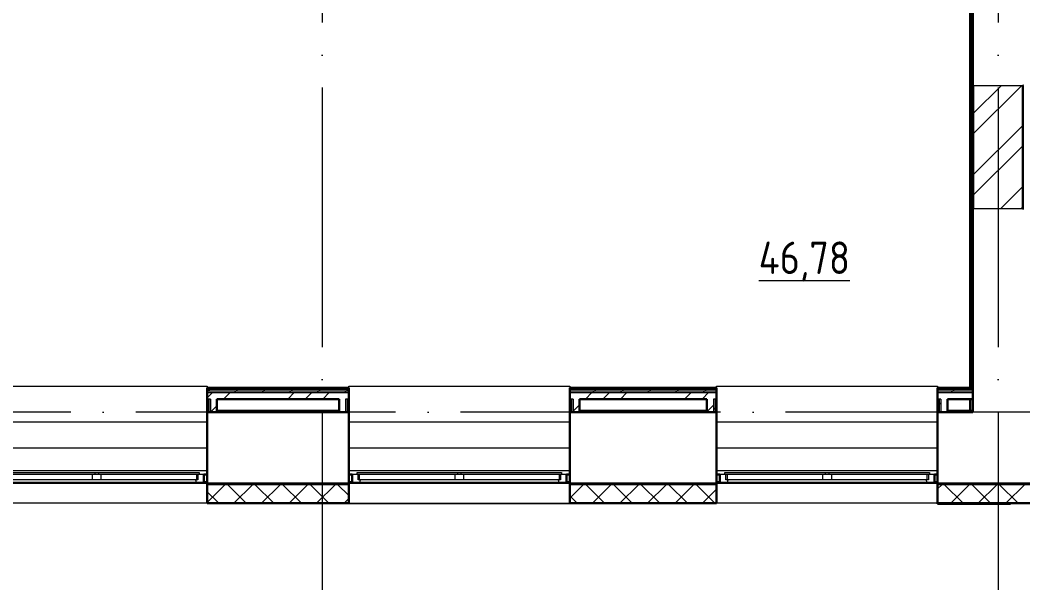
# Model space of a CAD drawing. Header units: millimetres. Extents: x -695119 to 412940, y -249585 to 622758.
# Drawn here: x -11033 to -3316, y 59718 to 64055 of the extents above; entities that cross this region are included whole.
import ezdxf

# ---------------------------------------------------------------- set-up
doc = ezdxf.new("R2010")
doc.units = ezdxf.units.MM
doc.linetypes.add('ADSK_Линия сетки', pattern=[25, 20, -2.5, 0, -2.5])
for name, color, linetype, lineweight in [('_ Окна', 252, 'Continuous', 30), ('Марки помещений', 8, 'Continuous', 20), ('Ограждение', 8, 'Continuous', 9), ('Окна', 252, 'Continuous', 9), ('Оси', 252, 'Continuous', 9), ('Стены внутренние', 252, 'Continuous', 18), ('Стены наружные', 252, 'Continuous', 18), ('Стены штриховка', 7, 'Continuous', 9)]:
    doc.layers.add(name, color=color, linetype=linetype, lineweight=lineweight)
doc.styles.add('GOST Common_3', font='', dxfattribs={"height": 3.5})
doc.styles.get('GOST Common_3').set_extended_font_data('GOST type B')

# ---------------------------------------------------------------- blocks, each defined once
blk = doc.blocks.new('1 этаж')
at = {"layer": '_ Окна', "color": 251, "lineweight": 18, "true_color": 0x636466}
for p, q in [((-54631.8, -20664.7), (-54627.2, -20681.7)), ((-54613.8, -20664.7), (-54625.8, -20664.7)), ((-54613.8, -20623.7), (-54613.8, -20664.7)), ((-54567.8, -20623.7), (-54605.8, -20623.7)), ((-54567.8, -20681.7), (-54567.8, -20623.7)), ((-53389.8, -20623.7), (-53427.8, -20623.7)), ((-53427.8, -20623.7), (-53427.8, -20681.7)), ((-53381.8, -20664.7), (-53381.8, -20623.7)), ((-53369.8, -20664.7), (-53381.8, -20664.7)), ((-53368.4, -20681.7), (-53363.8, -20664.7)), ((-51841.8, -20664.7), (-51837.2, -20681.7)), ((-51823.8, -20664.7), (-51835.8, -20664.7)), ((-51823.8, -20623.7), (-51823.8, -20664.7)), ((-51777.8, -20623.7), (-51815.8, -20623.7)), ((-51777.8, -20681.7), (-51777.8, -20623.7)), ((-50559.8, -20623.7), (-50597.8, -20623.7)), ((-50597.8, -20623.7), (-50597.8, -20681.7)), ((-50551.8, -20664.7), (-50551.8, -20623.7)), ((-50539.8, -20664.7), (-50551.8, -20664.7)), ((-50538.4, -20681.7), (-50533.8, -20664.7)), ((-49011.8, -20664.7), (-49007.2, -20681.7)), ((-48993.8, -20664.7), (-49005.8, -20664.7)), ((-48993.8, -20623.7), (-48993.8, -20664.7)), ((-48947.8, -20623.7), (-48985.8, -20623.7)), ((-48947.8, -20681.7), (-48947.8, -20623.7)), ((-54627.2, -20681.7), (-54567.8, -20681.7)), ((-53427.8, -20681.7), (-53368.4, -20681.7)), ((-51837.2, -20681.7), (-51777.8, -20681.7)), ((-50597.8, -20681.7), (-50538.4, -20681.7)), ((-49007.2, -20681.7), (-48947.8, -20681.7))]:
    blk.add_line(p, q, dxfattribs=at)
at = {"layer": '_ Окна', "color": 251, "true_color": 0x636466}
for p, q in [((-54542.8, -20623.7), (-54567.8, -20623.7)), ((-54567.8, -20623.7), (-54567.8, -20681.7)), ((-53427.8, -20623.7), (-53452.8, -20623.7)), ((-53427.8, -20681.7), (-53427.8, -20623.7)), ((-51752.8, -20623.7), (-51777.8, -20623.7)), ((-51777.8, -20623.7), (-51777.8, -20681.7)), ((-50597.8, -20623.7), (-50622.8, -20623.7)), ((-50597.8, -20681.7), (-50597.8, -20623.7)), ((-48922.8, -20623.7), (-48947.8, -20623.7)), ((-48947.8, -20623.7), (-48947.8, -20681.7)), ((-54567.8, -20681.7), (-54542.8, -20681.7)), ((-53452.8, -20681.7), (-53427.8, -20681.7)), ((-51777.8, -20681.7), (-51752.8, -20681.7)), ((-50622.8, -20681.7), (-50597.8, -20681.7)), ((-48947.8, -20681.7), (-48922.8, -20681.7))]:
    blk.add_line(p, q, dxfattribs=at)
at = {"layer": 'Ограждение', "color": 251, "true_color": 0x636466}
for p, q in [((-48677.8, -16354.9), (-48677.8, -19956.7)), ((-56242.8, -19941.7), (-54542.8, -19941.7)), ((-54542.8, -19941.7), (-54542.8, -19956.7)), ((-53452.8, -19956.7), (-53452.8, -19941.7)), ((-53452.8, -19941.7), (-51752.8, -19941.7)), ((-51752.8, -19941.7), (-51752.8, -19956.7)), ((-50622.8, -19956.7), (-50622.8, -19941.7)), ((-50622.8, -19941.7), (-48922.8, -19941.7)), ((-48922.8, -19941.7), (-48922.8, -19956.7)), ((-48677.8, -20041.7), (-48677.8, -20126.7)), ((-48667.8, -20126.7), (-48667.8, -20041.7)), ((-56242.8, -20216.7), (-54542.8, -20216.7)), ((-53452.8, -20216.7), (-51752.8, -20216.7)), ((-50622.8, -20216.7), (-48922.8, -20216.7)), ((-56242.8, -20416.7), (-54542.8, -20416.7)), ((-53452.8, -20416.7), (-51752.8, -20416.7)), ((-50622.8, -20416.7), (-48922.8, -20416.7)), ((-56242.8, -20591.7), (-54542.8, -20591.7)), ((-53452.8, -20591.7), (-51752.8, -20591.7)), ((-50622.8, -20591.7), (-48922.8, -20591.7))]:
    blk.add_line(p, q, dxfattribs=at)
at = {"layer": 'Окна', "color": 251, "true_color": 0x636466}
for p, q in [((-56179.8, -20606.7), (-55407.8, -20606.7)), ((-55407.8, -20623.7), (-56179.8, -20623.7)), ((-55427.8, -20664.7), (-56159.8, -20664.7)), ((-55427.8, -20623.7), (-55427.8, -20664.7)), ((-55357.8, -20664.7), (-55427.8, -20664.7)), ((-55407.8, -20606.7), (-55377.8, -20606.7)), ((-55407.8, -20606.7), (-55407.8, -20623.7)), ((-55377.8, -20623.7), (-55407.8, -20623.7)), ((-55377.8, -20606.7), (-54605.8, -20606.7)), ((-55377.8, -20623.7), (-55377.8, -20606.7)), ((-54605.8, -20623.7), (-55377.8, -20623.7)), ((-55357.8, -20664.7), (-55357.8, -20623.7)), ((-54625.8, -20664.7), (-55357.8, -20664.7)), ((-54625.8, -20623.7), (-54625.8, -20664.7)), ((-54605.8, -20606.7), (-54605.8, -20623.7)), ((-53389.8, -20606.7), (-52617.8, -20606.7)), ((-53389.8, -20623.7), (-53389.8, -20606.7)), ((-52617.8, -20623.7), (-53389.8, -20623.7)), ((-53369.8, -20664.7), (-53369.8, -20623.7)), ((-52637.8, -20664.7), (-53369.8, -20664.7)), ((-52637.8, -20623.7), (-52637.8, -20664.7)), ((-52567.8, -20664.7), (-52637.8, -20664.7)), ((-52617.8, -20606.7), (-52587.8, -20606.7)), ((-52617.8, -20606.7), (-52617.8, -20623.7)), ((-52587.8, -20623.7), (-52617.8, -20623.7)), ((-52587.8, -20606.7), (-51815.8, -20606.7)), ((-52587.8, -20623.7), (-52587.8, -20606.7)), ((-51815.8, -20623.7), (-52587.8, -20623.7)), ((-52567.8, -20664.7), (-52567.8, -20623.7)), ((-51835.8, -20664.7), (-52567.8, -20664.7)), ((-51835.8, -20623.7), (-51835.8, -20664.7)), ((-51815.8, -20606.7), (-51815.8, -20623.7)), ((-50559.8, -20606.7), (-49787.8, -20606.7)), ((-50559.8, -20623.7), (-50559.8, -20606.7)), ((-49787.8, -20623.7), (-50559.8, -20623.7)), ((-50539.8, -20664.7), (-50539.8, -20623.7)), ((-49807.8, -20664.7), (-50539.8, -20664.7)), ((-49807.8, -20623.7), (-49807.8, -20664.7)), ((-49737.8, -20664.7), (-49807.8, -20664.7)), ((-49787.8, -20606.7), (-49757.8, -20606.7)), ((-49787.8, -20606.7), (-49787.8, -20623.7)), ((-49757.8, -20623.7), (-49787.8, -20623.7)), ((-49757.8, -20606.7), (-48985.8, -20606.7)), ((-49757.8, -20623.7), (-49757.8, -20606.7)), ((-48985.8, -20623.7), (-49757.8, -20623.7)), ((-49737.8, -20664.7), (-49737.8, -20623.7)), ((-49005.8, -20664.7), (-49737.8, -20664.7)), ((-49005.8, -20623.7), (-49005.8, -20664.7)), ((-48985.8, -20606.7), (-48985.8, -20623.7)), ((-56158.4, -20681.7), (-54627.2, -20681.7)), ((-53368.4, -20681.7), (-51837.2, -20681.7)), ((-50538.4, -20681.7), (-49007.2, -20681.7))]:
    blk.add_line(p, q, dxfattribs=at)
at = {"layer": 'Оси', "color": 251, "linetype": 'ADSK_Линия сетки', "ltscale": 100, "true_color": 0x636466}
for p, q in [((-53657.8, -2641.7), (-53657.8, -33767.9)), ((-48457.8, -2641.7), (-48457.8, -33767.9)), ((4409.5, -20141.7), (-72530.1, -20141.7))]:
    blk.add_line(p, q, dxfattribs=at)
at = {"layer": 'Стены внутренние', "color": 251, "lineweight": 30, "true_color": 0x636466}
for p, q in [((-48652.8, -17626.7), (-48647.8, -17626.7)), ((-48267.8, -17626.7), (-48262.8, -17626.7)), ((-48647.8, -18576.7), (-48652.8, -18576.7)), ((-48262.8, -18576.7), (-48267.8, -18576.7)), ((-48652.8, -20041.7), (-48652.8, -20141.7)), ((-54542.8, -20141.7), (-54542.8, -20691.7)), ((-53527.8, -20141.7), (-54467.8, -20141.7)), ((-53452.8, -20691.7), (-53452.8, -20141.7)), ((-51752.8, -20141.7), (-51752.8, -20691.7)), ((-50697.8, -20141.7), (-51677.8, -20141.7)), ((-50622.8, -20691.7), (-50622.8, -20141.7)), ((-48922.8, -20141.7), (-48922.8, -20691.7)), ((-48652.8, -20141.7), (-48847.8, -20141.7)), ((-54542.8, -20691.7), (-53452.8, -20691.7)), ((-54542.8, -20701.7), (-54542.8, -20843.7)), ((-53452.8, -20843.7), (-53452.8, -20701.7)), ((-51752.8, -20691.7), (-50622.8, -20691.7)), ((-51752.8, -20701.7), (-51752.8, -20843.7)), ((-50622.8, -20843.7), (-50622.8, -20701.7)), ((-48922.8, -20691.7), (-47802.8, -20691.7)), ((-48922.8, -20701.7), (-48922.8, -20843.7)), ((-54542.8, -20843.7), (-53452.8, -20843.7)), ((-51752.8, -20843.7), (-50622.8, -20843.7)), ((-48922.8, -20843.7), (-47802.8, -20843.7))]:
    blk.add_line(p, q, dxfattribs=at)
at = {"layer": 'Стены внутренние', "color": 251, "true_color": 0x636466}
for p, q in [((-48647.8, -17626.7), (-48267.8, -17626.7)), ((-48267.8, -18576.7), (-48647.8, -18576.7)), ((-54542.8, -20691.7), (-56242.8, -20691.7)), ((-51752.8, -20691.7), (-53452.8, -20691.7)), ((-48922.8, -20691.7), (-50622.8, -20691.7)), ((-54542.8, -20843.7), (-56242.8, -20843.7)), ((-48922.8, -20843.7), (-50622.8, -20843.7))]:
    blk.add_line(p, q, dxfattribs=at)
at = {"layer": 'Стены внутренние', "color": 251, "linetype": 'Continuous', "lineweight": 9, "true_color": 0x636466}
for p, q in [((-54457, -20841.7), (-54542.8, -20756)), ((-54540.8, -20836.1), (-54406.5, -20701.7)), ((-54244.9, -20841.7), (-54384.9, -20701.7)), ((-54334.3, -20841.7), (-54194.3, -20701.7)), ((-54032.8, -20841.7), (-54172.8, -20701.7)), ((-54122.2, -20841.7), (-53982.2, -20701.7)), ((-53820.6, -20841.7), (-53960.6, -20701.7)), ((-53910.1, -20841.7), (-53770.1, -20701.7)), ((-53608.5, -20841.7), (-53748.5, -20701.7)), ((-53698, -20841.7), (-53558, -20701.7)), ((-53454.8, -20783.3), (-53536.4, -20701.7)), ((-51750.8, -20803.8), (-51648.8, -20701.7)), ((-51487.2, -20841.7), (-51627.2, -20701.7)), ((-51576.6, -20841.7), (-51436.6, -20701.7)), ((-51275, -20841.7), (-51415, -20701.7)), ((-51364.5, -20841.7), (-51224.5, -20701.7)), ((-51062.9, -20841.7), (-51202.9, -20701.7)), ((-51152.4, -20841.7), (-51012.4, -20701.7)), ((-50850.8, -20841.7), (-50990.8, -20701.7)), ((-50940.2, -20841.7), (-50800.2, -20701.7)), ((-50638.7, -20841.7), (-50778.7, -20701.7)), ((-50728.1, -20841.7), (-50622.8, -20736.4)), ((-48922.8, -20733.5), (-48891, -20701.7)), ((-48729.5, -20841.7), (-48869.5, -20701.7)), ((-48818.9, -20841.7), (-48678.9, -20701.7)), ((-48517.3, -20841.7), (-48657.3, -20701.7)), ((-48606.8, -20841.7), (-48466.8, -20701.7)), ((-48305.2, -20841.7), (-48445.2, -20701.7)), ((-48394.7, -20841.7), (-48254.7, -20701.7)), ((-53485.8, -20841.7), (-53454.8, -20810.7)), ((-51699.3, -20841.7), (-51750.8, -20790.2)), ((-53774.9, -20841.7), (-53776, -20843.7)), ((-51525.1, -20843.7), (-51526.3, -20841.7)), ((-51056.3, -20843), (-51057, -20841.7))]:
    blk.add_line(p, q, dxfattribs=at)
at = {"layer": 'Стены наружные', "color": 251, "lineweight": 30, "true_color": 0x636466}
for p, q in [((-48652.8, -20041.7), (-48652.8, -15934.9)), ((-48672.8, -16074.9), (-48672.8, -19956.7)), ((-48667.8, -16069.9), (-48667.8, -19961.7)), ((-48647.8, -17626.7), (-48647.8, -18576.7)), ((-48267.8, -18576.7), (-48267.8, -17626.7)), ((-54542.8, -19956.7), (-54542.8, -20141.7)), ((-53452.8, -19956.7), (-54542.8, -19956.7)), ((-53452.8, -20141.7), (-53452.8, -19956.7)), ((-51752.8, -19956.7), (-51752.8, -20141.7)), ((-50622.8, -19956.7), (-51752.8, -19956.7)), ((-50622.8, -20141.7), (-50622.8, -19956.7)), ((-48922.8, -19956.7), (-48922.8, -20141.7)), ((-48672.8, -19956.7), (-48922.8, -19956.7)), ((-48667.8, -19961.7), (-48672.8, -19961.7)), ((-54467.8, -20041.7), (-53527.8, -20041.7)), ((-54467.8, -20141.7), (-54467.8, -20041.7)), ((-53527.8, -20041.7), (-53527.8, -20141.7)), ((-51677.8, -20041.7), (-50697.8, -20041.7)), ((-51677.8, -20141.7), (-51677.8, -20041.7)), ((-50697.8, -20041.7), (-50697.8, -20141.7)), ((-48847.8, -20041.7), (-48652.8, -20041.7)), ((-48847.8, -20141.7), (-48847.8, -20041.7)), ((-54542.8, -20141.7), (-54467.8, -20141.7)), ((-53527.8, -20141.7), (-53452.8, -20141.7)), ((-51752.8, -20141.7), (-51677.8, -20141.7)), ((-50697.8, -20141.7), (-50622.8, -20141.7)), ((-48922.8, -20141.7), (-48847.8, -20141.7)), ((-54542.8, -20691.7), (-54542.8, -20701.7)), ((-53452.8, -20701.7), (-53452.8, -20691.7)), ((-51752.8, -20691.7), (-51752.8, -20701.7)), ((-50622.8, -20701.7), (-50622.8, -20691.7)), ((-48922.8, -20691.7), (-48922.8, -20701.7)), ((-48922.8, -20843.7), (-48922.8, -20848.7)), ((-48922.8, -20848.7), (-48362.8, -20848.7)), ((-48362.8, -20848.7), (-48362.8, -20843.7))]:
    blk.add_line(p, q, dxfattribs=at)
at = {"layer": 'Стены наружные', "color": 251, "linetype": 'Continuous', "lineweight": 9, "true_color": 0x636466}
for p, q in [((-48672.8, -17160.1), (-48667.8, -17155.1)), ((-48672.8, -17230.8), (-48667.8, -17225.8)), ((-48672.8, -17301.5), (-48667.8, -17296.5)), ((-48672.8, -17372.2), (-48667.8, -17367.2)), ((-48672.8, -17442.9), (-48667.8, -17437.9)), ((-48672.8, -17513.6), (-48667.8, -17508.6)), ((-48672.8, -17584.3), (-48667.8, -17579.3)), ((-48672.8, -17655.1), (-48667.8, -17650.1)), ((-48647.8, -17842.4), (-48432.2, -17626.7)), ((-48647.8, -17999.5), (-48275, -17626.7)), ((-48672.8, -17725.8), (-48667.8, -17720.8)), ((-48672.8, -17796.5), (-48667.8, -17791.5)), ((-48672.8, -17867.2), (-48667.8, -17862.2)), ((-48672.8, -17937.9), (-48667.8, -17932.9)), ((-48647.8, -18313.8), (-48267.8, -17933.8)), ((-48672.8, -18008.6), (-48667.8, -18003.6)), ((-48672.8, -18079.3), (-48667.8, -18074.3)), ((-48647.8, -18471), (-48267.8, -18091)), ((-48672.8, -18150), (-48667.8, -18145)), ((-48672.8, -18220.7), (-48667.8, -18215.7)), ((-48672.8, -18291.5), (-48667.8, -18286.5)), ((-48672.8, -18362.2), (-48667.8, -18357.2)), ((-48672.8, -18432.9), (-48667.8, -18427.9)), ((-48439.2, -18576.7), (-48267.8, -18405.3)), ((-48672.8, -18503.6), (-48667.8, -18498.6)), ((-48672.8, -18574.3), (-48667.8, -18569.3)), ((-48282.1, -18576.7), (-48267.8, -18562.4)), ((-48672.8, -18645), (-48667.8, -18640)), ((-48672.8, -18715.7), (-48667.8, -18710.7)), ((-48672.8, -18786.4), (-48667.8, -18781.4)), ((-48672.8, -18857.1), (-48667.8, -18852.1)), ((-48672.8, -18927.9), (-48667.8, -18922.9)), ((-48672.8, -18998.6), (-48667.8, -18993.6)), ((-48672.8, -19069.3), (-48667.8, -19064.3)), ((-48672.8, -19140), (-48667.8, -19135)), ((-48672.8, -19210.7), (-48667.8, -19205.7)), ((-48672.8, -19281.4), (-48667.8, -19276.4)), ((-48672.8, -19352.1), (-48667.8, -19347.1)), ((-48672.8, -19422.8), (-48667.8, -19417.8)), ((-48672.8, -19493.5), (-48667.8, -19488.5)), ((-48672.8, -19564.2), (-48667.8, -19559.2)), ((-48672.8, -19635), (-48667.8, -19630)), ((-48672.8, -19705.7), (-48667.8, -19700.7)), ((-48672.8, -19776.4), (-48667.8, -19771.4)), ((-48672.8, -19847.1), (-48667.8, -19842.1)), ((-54542.8, -19989.5), (-54532.5, -19979.2)), ((-54532.5, -19979.2), (-54520, -19966.7)), ((-54515, -19961.7), (-54510, -19956.7)), ((-54444.3, -19961.7), (-54439.3, -19956.7)), ((-54373.6, -19961.7), (-54368.6, -19956.7)), ((-54332.9, -19991.7), (-54320.4, -19979.2)), ((-54320.4, -19979.2), (-54307.9, -19966.7)), ((-54307.9, -19966.7), (-54302.9, -19961.7)), ((-54302.9, -19961.7), (-54297.9, -19956.7)), ((-54232.2, -19961.7), (-54227.2, -19956.7)), ((-54161.5, -19961.7), (-54156.5, -19956.7)), ((-54120.7, -19991.7), (-54108.2, -19979.2)), ((-54108.2, -19979.2), (-54095.7, -19966.7)), ((-54090.7, -19961.7), (-54085.7, -19956.7)), ((-54020, -19961.7), (-54015, -19956.7)), ((-53949.3, -19961.7), (-53944.3, -19956.7)), ((-53908.6, -19991.7), (-53896.1, -19979.2)), ((-53896.1, -19979.2), (-53883.6, -19966.7)), ((-53883.6, -19966.7), (-53878.6, -19961.7)), ((-53878.6, -19961.7), (-53873.6, -19956.7)), ((-53807.9, -19961.7), (-53802.9, -19956.7)), ((-53737.2, -19961.7), (-53732.2, -19956.7)), ((-53696.5, -19991.7), (-53684, -19979.2)), ((-53684, -19979.2), (-53671.5, -19966.7)), ((-53666.5, -19961.7), (-53661.5, -19956.7)), ((-53595.8, -19961.7), (-53590.8, -19956.7)), ((-53525.1, -19961.7), (-53520.1, -19956.7)), ((-53484.3, -19991.7), (-53471.8, -19979.2)), ((-53471.8, -19979.2), (-53459.3, -19966.7)), ((-53459.3, -19966.7), (-53454.3, -19961.7)), ((-53454.3, -19961.7), (-53452.8, -19960.2)), ((-51752.8, -19957.2), (-51752.3, -19956.7)), ((-51686.6, -19961.7), (-51681.6, -19956.7)), ((-51615.9, -19961.7), (-51610.9, -19956.7)), ((-51575.2, -19991.7), (-51562.7, -19979.2)), ((-51562.7, -19979.2), (-51550.2, -19966.7)), ((-51545.2, -19961.7), (-51540.2, -19956.7)), ((-51474.4, -19961.7), (-51469.4, -19956.7)), ((-51403.7, -19961.7), (-51398.7, -19956.7)), ((-51363, -19991.7), (-51350.5, -19979.2)), ((-51350.5, -19979.2), (-51338, -19966.7)), ((-51338, -19966.7), (-51333, -19961.7)), ((-51333, -19961.7), (-51328, -19956.7)), ((-51262.3, -19961.7), (-51257.3, -19956.7)), ((-51191.6, -19961.7), (-51186.6, -19956.7)), ((-51150.9, -19991.7), (-51138.4, -19979.2)), ((-51138.4, -19979.2), (-51125.9, -19966.7)), ((-51120.9, -19961.7), (-51115.9, -19956.7)), ((-51050.2, -19961.7), (-51045.2, -19956.7)), ((-50979.5, -19961.7), (-50974.5, -19956.7)), ((-50938.8, -19991.7), (-50926.3, -19979.2)), ((-50926.3, -19979.2), (-50913.8, -19966.7)), ((-50913.8, -19966.7), (-50908.8, -19961.7)), ((-50908.8, -19961.7), (-50903.8, -19956.7)), ((-50838.1, -19961.7), (-50833.1, -19956.7)), ((-50767.3, -19961.7), (-50762.3, -19956.7)), ((-50726.6, -19991.7), (-50714.1, -19979.2)), ((-50714.1, -19979.2), (-50701.6, -19966.7)), ((-50696.6, -19961.7), (-50691.6, -19956.7)), ((-50625.9, -19961.7), (-50622.8, -19958.6)), ((-48858.2, -19961.7), (-48853.2, -19956.7)), ((-48817.4, -19991.7), (-48804.9, -19979.2)), ((-48804.9, -19979.2), (-48792.4, -19966.7)), ((-48792.4, -19966.7), (-48787.4, -19961.7)), ((-48787.4, -19961.7), (-48782.4, -19956.7)), ((-48716.7, -19961.7), (-48711.7, -19956.7)), ((-48672.8, -19917.8), (-48667.8, -19912.8)), ((-54542.8, -20033), (-54501.5, -19991.7)), ((-54416.6, -20041.7), (-54366.6, -19991.7)), ((-53923.1, -20041.7), (-53873.1, -19991.7)), ((-53788.2, -20041.7), (-53738.2, -19991.7)), ((-53653.3, -20041.7), (-53603.3, -19991.7)), ((-51633.2, -20041.7), (-51583.2, -19991.7)), ((-51498.2, -20041.7), (-51448.2, -19991.7)), ((-51363.3, -20041.7), (-51313.3, -19991.7)), ((-50869.8, -20041.7), (-50819.8, -19991.7)), ((-50734.9, -20041.7), (-50684.9, -19991.7)), ((-54516.6, -20141.7), (-54467.8, -20092.9)), ((-51727.8, -20136.4), (-51677.8, -20086.4)), ((-50697.8, -20139.6), (-50647.8, -20089.6)), ((-50647.8, -20125), (-50635.3, -20112.5)), ((-50635.3, -20112.5), (-50622.8, -20100)), ((-48922.8, -20097.1), (-48910.3, -20084.6)), ((-48910.3, -20084.6), (-48897.8, -20072.1)), ((-48849.4, -20844.9), (-48851.6, -20848.7))]:
    blk.add_line(p, q, dxfattribs=at)
at = {"layer": 'Стены наружные', "color": 251, "true_color": 0x636466}
for p, q in [((-54467.8, -20126.7), (-53527.8, -20126.7)), ((-51677.8, -20126.7), (-50697.8, -20126.7)), ((-48847.8, -20126.7), (-48660.3, -20126.7)), ((-48660.3, -20141.7), (-48660.3, -20126.7)), ((-53997.8, -20848.7), (-53997.8, -20843.7)), ((-51187.8, -20848.7), (-53997.8, -20848.7)), ((-53452.8, -20843.7), (-51752.8, -20843.7)), ((-53452.8, -20843.7), (-53452.8, -20848.7)), ((-51752.8, -20848.7), (-51752.8, -20843.7)), ((-51187.8, -20848.7), (-51187.8, -20843.7))]:
    blk.add_line(p, q, dxfattribs=at)
at = {"layer": 'Стены штриховка', "color": 251, "true_color": 0x636466}
for p, q in [((-53452.8, -19961.7), (-54542.8, -19961.7)), ((-54542.8, -19966.7), (-53452.8, -19966.7)), ((-54542.8, -19979.2), (-53452.8, -19979.2)), ((-50622.8, -19961.7), (-51752.8, -19961.7)), ((-51752.8, -19966.7), (-50622.8, -19966.7)), ((-51752.8, -19979.2), (-50622.8, -19979.2)), ((-48672.8, -19961.7), (-48922.8, -19961.7)), ((-48922.8, -19966.7), (-48652.8, -19966.7)), ((-48922.8, -19979.2), (-48652.8, -19979.2)), ((-48667.8, -19961.7), (-48652.8, -19961.7)), ((-54542.8, -19991.7), (-53452.8, -19991.7)), ((-54517.8, -20041.7), (-54542.8, -20041.7)), ((-54530.3, -20041.7), (-54530.3, -20141.7)), ((-54517.8, -20041.7), (-54517.8, -20141.7)), ((-53452.8, -20041.7), (-53477.8, -20041.7)), ((-53477.8, -20041.7), (-53477.8, -20141.7)), ((-53465.3, -20041.7), (-53465.3, -20141.7)), ((-51752.8, -19991.7), (-50622.8, -19991.7)), ((-51727.8, -20041.7), (-51752.8, -20041.7)), ((-51740.3, -20041.7), (-51740.3, -20141.7)), ((-51727.8, -20041.7), (-51727.8, -20141.7)), ((-50622.8, -20041.7), (-50647.8, -20041.7)), ((-50647.8, -20041.7), (-50647.8, -20141.7)), ((-50635.3, -20041.7), (-50635.3, -20141.7)), ((-48922.8, -19991.7), (-48652.8, -19991.7)), ((-48897.8, -20041.7), (-48922.8, -20041.7)), ((-48910.3, -20041.7), (-48910.3, -20141.7)), ((-48897.8, -20041.7), (-48897.8, -20141.7)), ((-53452.8, -20701.7), (-54542.8, -20701.7)), ((-50622.8, -20701.7), (-51752.8, -20701.7)), ((-47802.8, -20701.7), (-48922.8, -20701.7)), ((-54540.8, -20767.7), (-54542.8, -20767.7)), ((-54540.8, -20767.7), (-54540.8, -20841.7)), ((-53452.8, -20767.7), (-53454.8, -20767.7)), ((-53454.8, -20841.7), (-53454.8, -20767.7)), ((-51750.8, -20767.7), (-51752.8, -20767.7)), ((-51750.8, -20767.7), (-51750.8, -20841.7)), ((-50622.8, -20767.7), (-50624.8, -20767.7)), ((-50624.8, -20841.7), (-50624.8, -20767.7)), ((-48920.8, -20767.7), (-48922.8, -20767.7)), ((-48920.8, -20767.7), (-48920.8, -20841.7)), ((-54540.8, -20841.7), (-53454.8, -20841.7)), ((-51750.8, -20841.7), (-50624.8, -20841.7)), ((-48920.8, -20841.7), (-47804.8, -20841.7))]:
    blk.add_line(p, q, dxfattribs=at)
at = {"layer": 'Марки помещений', "color": 251, "true_color": 0x636466, "style": 'GOST Common_3', "width": 0.9}
blk.add_text('%%U46,78', height=250, dxfattribs=at).set_placement((-50299.3, -19078.6))

msp = doc.modelspace()

# ---------------------------------------------------------------- block references
msp.add_blockref('1 этаж', (44950.089, 81176.937))

doc.saveas('drawing.dxf')
